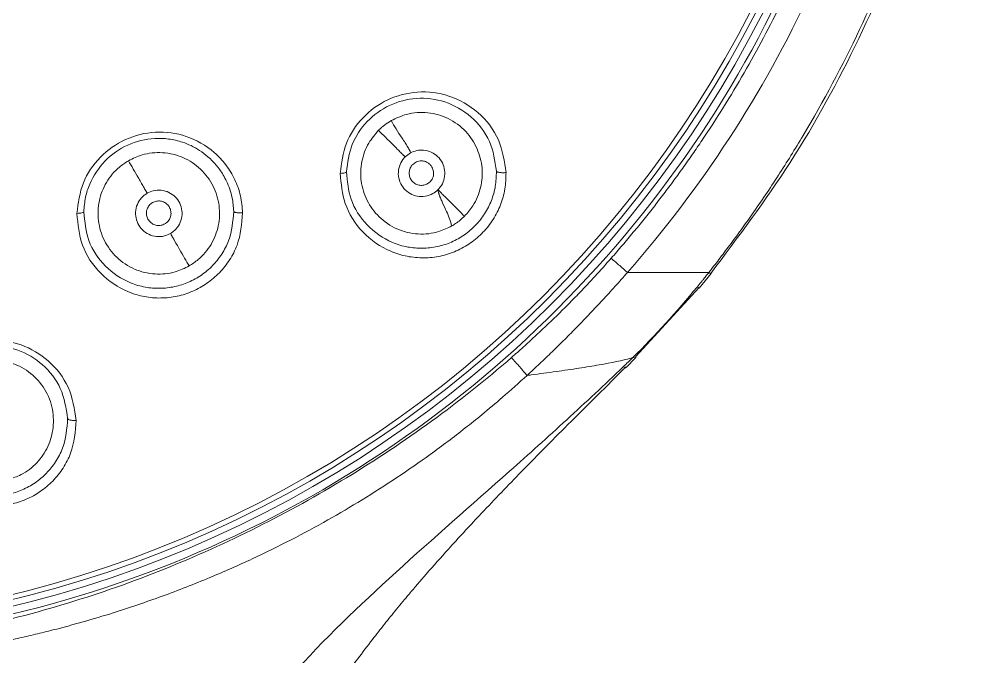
# Model space of a CAD drawing. Extents: x 11377 to 14537, y 53 to 2368.
# Drawn here: x 12583.57 to 12620.87, y 931.75 to 956.4 of the extents above; entities that cross this region are included whole.
import ezdxf

# ---------------------------------------------------------------- set-up
doc = ezdxf.new("R2010")
doc.units = 0
doc.header["$LTSCALE"] = 10
doc.header["$MEASUREMENT"] = 0
doc.layers.get('0').update_dxf_attribs({"linetype": 'CONTINUOUS'})

# ---------------------------------------------------------------- blocks, each defined once
blk = doc.blocks.new('TYJKT')
at = {"color": 7, "linetype": 'Continuous', "lineweight": 15}
for p, q in [((5057.952, 1166.627), (5058.156, 1166.78)), ((5069.329, 1161.552), (5069.787, 1162.114)), ((5066.863, 1158.89), (5069.323, 1161.58)), ((5066.496, 1158.488), (5066.869, 1158.86))]:
    blk.add_line(p, q, dxfattribs=at)
at = {"color": 8, "linetype": 'Continuous', "lineweight": 15}
blk.add_line((5069.33, 1161.557), (5069.248, 1161.594), dxfattribs=at)
at = {"color": 8, "linetype": 'Continuous', "lineweight": 15, "flags": 128}
for points in [[(5066.869, 1158.86), (5066.832, 1158.851), (5066.766, 1158.871)], [(5066.498, 1158.491), (5066.497, 1158.49), (5066.458, 1158.484), (5066.391, 1158.509)]]:
    blk.add_lwpolyline(points, dxfattribs=at)
at = {"color": 7, "linetype": 'Continuous', "lineweight": 15, "flags": 128}
blk.add_lwpolyline([(5066.878, 1158.906), (5066.879, 1158.901), (5066.87, 1158.861), (5066.869, 1158.86)], dxfattribs=at)
at = {"color": 7, "linetype": 'Continuous', "lineweight": 15}
for radius in [44.127, 43.878, 43.682]:
    blk.add_circle((5032.423, 1192.156), radius, dxfattribs=at)
for points, knots in [([(5066.552, 1162.157), (5069.416, 1165.416), (5071.811, 1169.088), (5075.465, 1176.96), (5076.724, 1181.159), (5078.005, 1189.742), (5078.026, 1194.126), (5076.829, 1202.721), (5075.611, 1206.933), (5072.034, 1214.84), (5069.675, 1218.535), (5064.01, 1225.109), (5060.703, 1227.987), (5053.41, 1232.692), (5049.425, 1234.518), (5041.1, 1236.97), (5036.762, 1237.596), (5028.083, 1237.596), (5023.744, 1236.97), (5015.419, 1234.518), (5011.434, 1232.691), (5004.142, 1227.986), (5000.835, 1225.108), (4995.169, 1218.534), (4992.811, 1214.839), (4989.234, 1206.932), (4988.015, 1202.721), (4986.819, 1194.125), (4986.84, 1189.742), (4988.121, 1181.158), (4989.38, 1176.959), (4993.034, 1169.087), (4995.429, 1165.415), (4998.294, 1162.156)], [0, 0, 0, 0, 0.0625, 0.0625, 0.125, 0.125, 0.1875, 0.1875, 0.25, 0.25, 0.3125, 0.3125, 0.375, 0.375, 0.4375, 0.4375, 0.5, 0.5, 0.5625, 0.5625, 0.625, 0.625, 0.6875, 0.6875, 0.75, 0.75, 0.8125, 0.8125, 0.875, 0.875, 0.9375, 0.9375, 1, 1, 1, 1]), ([(5065.923, 1162.708), (5066.068, 1162.874), (5066.357, 1163.205), (5066.78, 1163.711), (5067.197, 1164.221), (5067.606, 1164.738), (5068.007, 1165.26), (5068.4, 1165.789), (5068.786, 1166.323), (5069.163, 1166.863), (5069.989, 1168.082), (5071.192, 1170.029), (5072.652, 1172.808), (5073.928, 1175.718), (5075.012, 1178.773), (5075.879, 1181.926), (5076.734, 1186.27), (5077.193, 1191.836), (5076.738, 1198.529), (5075.298, 1205.031), (5072.958, 1211.136), (5069.854, 1216.68), (5066.144, 1221.556), (5061.894, 1225.813), (5057.07, 1229.501), (5051.605, 1232.594), (5045.564, 1234.949), (5039.104, 1236.425), (5032.423, 1236.928), (5025.741, 1236.425), (5019.281, 1234.949), (5013.24, 1232.594), (5007.775, 1229.501), (5002.952, 1225.813), (4998.701, 1221.556), (4994.991, 1216.68), (4991.887, 1211.136), (4989.547, 1205.031), (4988.107, 1198.529), (4987.652, 1191.836), (4988.111, 1186.27), (4988.966, 1181.926), (4989.833, 1178.773), (4990.917, 1175.718), (4992.192, 1172.808), (4993.652, 1170.029), (4994.948, 1167.933), (4995.98, 1166.429), (4996.677, 1165.469), (4997.399, 1164.528), (4998.145, 1163.606), (4998.663, 1163.007), (4998.922, 1162.708)], [0, 0, 0, 0, 0.003229, 0.006456, 0.009681, 0.012905, 0.016128, 0.019352, 0.022577, 0.025803, 0.029032, 0.044201, 0.059373, 0.07509, 0.090809, 0.106933, 0.12306, 0.155772, 0.188607, 0.221197, 0.253189, 0.284268, 0.314175, 0.342874, 0.372343, 0.403057, 0.434778, 0.467206, 0.5, 0.532794, 0.565223, 0.596943, 0.627658, 0.657126, 0.685825, 0.715732, 0.746811, 0.778804, 0.811393, 0.844229, 0.876941, 0.893065, 0.909192, 0.924908, 0.940628, 0.955797, 0.970969, 0.976778, 0.982582, 0.988384, 0.994188, 1, 1, 1, 1]), ([(5032.423, 1236.583), (5044.205, 1236.583), (5055.506, 1231.903), (5072.169, 1215.24), (5076.85, 1203.939), (5076.85, 1180.374), (5072.169, 1169.073), (5055.506, 1152.41), (5044.205, 1147.729), (5032.423, 1147.729)], [0, 0, 0, 0, 0.25, 0.25, 0.5, 0.5, 0.75, 0.75, 1, 1, 1, 1]), ([(5080.245, 1192.205), (5080.242, 1191.963), (5080.237, 1191.479), (5080.215, 1190.753), (5080.183, 1190.028), (5080.14, 1189.303), (5080.087, 1188.579), (5080.023, 1187.856), (5079.949, 1187.134), (5079.864, 1186.413), (5079.768, 1185.693), (5079.662, 1184.975), (5079.545, 1184.258), (5079.417, 1183.544), (5079.279, 1182.831), (5079.131, 1182.12), (5078.972, 1181.412), (5078.802, 1180.706), (5078.622, 1180.003), (5078.432, 1179.302), (5078.231, 1178.605), (5078.02, 1177.91), (5077.798, 1177.219), (5077.566, 1176.531), (5076.888, 1174.613), (5075.6, 1171.523), (5073.854, 1168.25), (5072.399, 1165.908), (5071.585, 1164.7), (5070.947, 1163.804), (5070.518, 1163.221), (5070.102, 1162.671), (5069.831, 1162.324), (5069.699, 1162.156)], [0, 0, 0, 0, 0.022394, 0.044785, 0.067173, 0.08956, 0.111946, 0.13433, 0.156714, 0.179097, 0.201479, 0.223861, 0.246243, 0.268625, 0.291006, 0.313388, 0.335769, 0.35815, 0.380532, 0.402913, 0.425294, 0.447675, 0.470056, 0.492437, 0.514817, 0.658169, 0.801525, 0.857394, 0.913258, 0.936232, 0.959205, 0.98023, 1, 1, 1, 1]), ([(5069.776, 1162.119), (5070.832, 1163.527), (5072.984, 1166.396), (5075.585, 1171.16), (5077.703, 1176.223), (5079.213, 1181.498), (5080.158, 1186.844), (5080.275, 1190.429), (5080.332, 1192.189)], [0, 0, 0, 0, 0.16258, 0.331275, 0.500013, 0.668744, 0.837423, 1, 1, 1, 1]), ([(5061.855, 1166.02), (5061.79, 1166.454), (5061.658, 1167.337), (5060.828, 1168.399), (5059.702, 1169.05), (5058.447, 1169.21), (5057.255, 1168.904), (5056.274, 1168.192), (5055.59, 1167.17), (5055.491, 1166.385), (5055.441, 1165.989)], [0, 0, 0, 0, 0.132721, 0.269692, 0.402986, 0.527775, 0.646936, 0.763776, 0.880752, 1, 1, 1, 1]), ([(5061.855, 1166.02), (5061.79, 1166.454), (5061.658, 1167.337), (5060.828, 1168.399), (5059.702, 1169.05), (5058.447, 1169.21), (5057.255, 1168.904), (5056.274, 1168.192), (5055.59, 1167.17), (5055.491, 1166.385), (5055.441, 1165.989)], [0, 0, 0, 0, 0.132721, 0.269692, 0.402986, 0.527775, 0.646936, 0.763776, 0.880752, 1, 1, 1, 1]), ([(5055.686, 1166.046), (5055.731, 1166.405), (5055.82, 1167.114), (5056.441, 1168.039), (5057.328, 1168.682), (5058.405, 1168.958), (5059.538, 1168.813), (5060.554, 1168.226), (5061.306, 1167.268), (5061.425, 1166.468), (5061.484, 1166.074)], [0, 0, 0, 0, 0.119403, 0.235731, 0.351896, 0.47062, 0.595424, 0.729138, 0.866629, 1, 1, 1, 1]), ([(5055.686, 1166.046), (5055.731, 1166.405), (5055.82, 1167.114), (5056.441, 1168.039), (5057.328, 1168.682), (5058.405, 1168.958), (5059.538, 1168.813), (5060.554, 1168.226), (5061.306, 1167.268), (5061.425, 1166.468), (5061.484, 1166.074)], [0, 0, 0, 0, 0.119403, 0.235731, 0.351896, 0.47062, 0.595424, 0.729138, 0.866629, 1, 1, 1, 1]), ([(5060.247, 1164.332), (5060.363, 1164.463), (5060.647, 1164.788), (5060.908, 1165.438), (5060.969, 1166.209), (5060.765, 1166.968), (5060.321, 1167.65), (5059.651, 1168.147), (5058.843, 1168.374), (5058.059, 1168.336), (5057.607, 1168.122), (5057.41, 1168.029)], [0, 0, 0, 0, 0.07572, 0.186725, 0.29853, 0.41298, 0.533929, 0.662065, 0.783388, 0.905537, 1, 1, 1, 1]), ([(5057.41, 1168.029), (5057.324, 1167.975), (5057.15, 1167.867), (5057, 1167.726), (5056.924, 1167.655)], [0, 0, 0, 0, 0.495309, 1, 1, 1, 1]), ([(5058.156, 1166.78), (5058.155, 1166.791), (5058.153, 1166.806), (5058.141, 1166.841), (5058.13, 1166.868), (5058.115, 1166.899), (5058.092, 1166.945), (5058.036, 1167.042), (5057.944, 1167.188), (5057.695, 1167.559), (5057.538, 1167.818), (5057.41, 1168.029)], [0, 0, 0, 0, 0.048387, 0.068382, 0.086806, 0.104732, 0.123144, 0.164067, 0.269906, 0.406208, 1, 1, 1, 1]), ([(5051.667, 1164.463), (5051.648, 1164.684), (5051.61, 1165.127), (5051.38, 1165.755), (5051.038, 1166.328), (5050.449, 1166.956), (5049.529, 1167.487), (5048.297, 1167.657), (5047.104, 1167.368), (5046.11, 1166.664), (5045.41, 1165.64), (5045.306, 1164.846), (5045.254, 1164.444)], [0, 0, 0, 0, 0.067884, 0.136247, 0.204482, 0.272642, 0.400201, 0.52143, 0.640108, 0.758423, 0.877956, 1, 1, 1, 1]), ([(5051.667, 1164.463), (5051.648, 1164.684), (5051.61, 1165.127), (5051.38, 1165.755), (5051.038, 1166.328), (5050.449, 1166.956), (5049.529, 1167.487), (5048.297, 1167.657), (5047.104, 1167.368), (5046.11, 1166.664), (5045.41, 1165.64), (5045.306, 1164.846), (5045.254, 1164.444)], [0, 0, 0, 0, 0.067884, 0.136247, 0.204482, 0.272642, 0.400201, 0.52143, 0.640108, 0.758423, 0.877956, 1, 1, 1, 1]), ([(5045.523, 1164.504), (5045.538, 1164.693), (5045.566, 1165.056), (5045.792, 1165.748), (5046.292, 1166.511), (5047.196, 1167.146), (5048.088, 1167.363), (5048.812, 1167.334), (5049.283, 1167.226), (5049.681, 1167.065), (5050.012, 1166.88), (5050.291, 1166.669), (5050.549, 1166.425), (5050.807, 1166.117), (5051.08, 1165.653), (5051.275, 1165.1), (5051.307, 1164.698), (5051.321, 1164.521)], [0, 0, 0, 0, 0.06374, 0.122775, 0.24171, 0.358558, 0.477188, 0.53619, 0.598516, 0.637928, 0.680633, 0.726641, 0.756364, 0.801891, 0.863196, 0.939941, 1, 1, 1, 1]), ([(5045.523, 1164.504), (5045.538, 1164.693), (5045.566, 1165.056), (5045.792, 1165.748), (5046.292, 1166.511), (5047.196, 1167.146), (5048.088, 1167.363), (5048.812, 1167.334), (5049.283, 1167.226), (5049.681, 1167.065), (5050.012, 1166.88), (5050.291, 1166.669), (5050.549, 1166.425), (5050.807, 1166.117), (5051.08, 1165.653), (5051.275, 1165.1), (5051.307, 1164.698), (5051.321, 1164.521)], [0, 0, 0, 0, 0.06374, 0.122775, 0.24171, 0.358558, 0.477188, 0.53619, 0.598516, 0.637928, 0.680633, 0.726641, 0.756364, 0.801891, 0.863196, 0.939941, 1, 1, 1, 1]), ([(5056.924, 1167.655), (5056.789, 1167.497), (5056.485, 1167.143), (5056.241, 1166.45), (5056.211, 1165.671), (5056.444, 1164.918), (5056.928, 1164.27), (5057.614, 1163.797), (5058.435, 1163.601), (5059.186, 1163.678), (5059.597, 1163.878), (5059.76, 1163.958)], [0, 0, 0, 0, 0.089622, 0.201189, 0.313339, 0.430856, 0.548557, 0.675018, 0.801587, 0.920899, 1, 1, 1, 1]), ([(5057.952, 1166.627), (5057.946, 1166.633), (5057.937, 1166.641), (5057.913, 1166.666), (5057.893, 1166.686), (5057.87, 1166.709), (5057.834, 1166.745), (5057.755, 1166.824), (5057.633, 1166.946), (5057.314, 1167.265), (5057.098, 1167.48), (5056.924, 1167.655)], [0, 0, 0, 0, 0.047117, 0.06658, 0.084588, 0.102241, 0.120527, 0.161557, 0.268342, 0.405794, 1, 1, 1, 1]), ([(5049.598, 1162.408), (5049.716, 1162.486), (5050.052, 1162.706), (5050.48, 1163.228), (5050.767, 1163.959), (5050.796, 1164.751), (5050.562, 1165.522), (5050.073, 1166.183), (5049.381, 1166.643), (5048.581, 1166.832), (5047.835, 1166.762), (5047.421, 1166.562), (5047.248, 1166.479)], [0, 0, 0, 0, 0.0565987, 0.1606662, 0.2655161, 0.3708927, 0.4806595, 0.5935829, 0.7057899, 0.8164413, 0.9231391, 1, 1, 1, 1]), ([(5059.223, 1165.356), (5059.158, 1165.302), (5059.014, 1165.181), (5058.732, 1165.087), (5058.422, 1165.09), (5058.132, 1165.197), (5057.894, 1165.39), (5057.737, 1165.655), (5057.67, 1165.956), (5057.713, 1166.26), (5057.824, 1166.486), (5057.921, 1166.593), (5057.952, 1166.627)], [0, 0, 0, 0, 0.089301, 0.199356, 0.309162, 0.413591, 0.523904, 0.629136, 0.737545, 0.845901, 0.951431, 1, 1, 1, 1]), ([(5058.156, 1166.78), (5058.237, 1166.816), (5058.4, 1166.887), (5058.684, 1166.901), (5058.969, 1166.825), (5059.224, 1166.651), (5059.406, 1166.405), (5059.496, 1166.109), (5059.483, 1165.803), (5059.382, 1165.541), (5059.27, 1165.411), (5059.223, 1165.356)], [0, 0, 0, 0, 0.103503, 0.206924, 0.326988, 0.442836, 0.563205, 0.678977, 0.799274, 0.915263, 1, 1, 1, 1]), ([(5047.248, 1166.479), (5047.128, 1166.4), (5046.792, 1166.181), (5046.365, 1165.66), (5046.079, 1164.932), (5046.048, 1164.142), (5046.279, 1163.371), (5046.767, 1162.71), (5047.458, 1162.246), (5048.259, 1162.057), (5049.006, 1162.125), (5049.421, 1162.324), (5049.598, 1162.408)], [0, 0, 0, 0, 0.057384, 0.160613, 0.26448, 0.370476, 0.479801, 0.591999, 0.705484, 0.81602, 0.921948, 1, 1, 1, 1]), ([(5047.973, 1165.221), (5047.969, 1165.229), (5047.962, 1165.24), (5047.945, 1165.271), (5047.93, 1165.297), (5047.913, 1165.326), (5047.888, 1165.37), (5047.831, 1165.468), (5047.745, 1165.617), (5047.52, 1166.007), (5047.37, 1166.267), (5047.248, 1166.479)], [0, 0, 0, 0, 0.047036, 0.066393, 0.084263, 0.101763, 0.1199, 0.160681, 0.267247, 0.404761, 1, 1, 1, 1]), ([(5058.915, 1165.664), (5058.874, 1165.63), (5058.792, 1165.562), (5058.635, 1165.52), (5058.475, 1165.528), (5058.325, 1165.59), (5058.204, 1165.698), (5058.126, 1165.841), (5058.099, 1166.001), (5058.127, 1166.16), (5058.187, 1166.27), (5058.235, 1166.321), (5058.246, 1166.333)], [0, 0, 0, 0, 0.106777, 0.213569, 0.320606, 0.428038, 0.535836, 0.643814, 0.751707, 0.859285, 0.966461, 1, 1, 1, 1]), ([(5058.915, 1165.664), (5058.952, 1165.709), (5059.028, 1165.803), (5059.063, 1165.979), (5059.041, 1166.127), (5058.989, 1166.242), (5058.921, 1166.332), (5058.833, 1166.402), (5058.72, 1166.455), (5058.602, 1166.476), (5058.487, 1166.464), (5058.366, 1166.429), (5058.294, 1166.371), (5058.246, 1166.333)], [0, 0, 0, 0, 0.1178796, 0.242026, 0.3495164, 0.4179601, 0.4962008, 0.5751494, 0.6437867, 0.7492463, 0.813921, 0.8773853, 1, 1, 1, 1]), ([(5055.441, 1165.989), (5055.475, 1165.991), (5055.545, 1165.994), (5055.625, 1166.008), (5055.677, 1166.026), (5055.683, 1166.04), (5055.686, 1166.046)], [0, 0, 0, 0, 0.256873, 0.519533, 0.771533, 1, 1, 1, 1]), ([(5055.441, 1165.989), (5055.475, 1165.991), (5055.545, 1165.994), (5055.625, 1166.008), (5055.677, 1166.026), (5055.683, 1166.04), (5055.686, 1166.046)], [0, 0, 0, 0, 0.256873, 0.519533, 0.771533, 1, 1, 1, 1]), ([(5055.441, 1165.989), (5055.477, 1165.593), (5055.554, 1164.756), (5056.263, 1163.659), (5057.175, 1163.021), (5058.022, 1162.761), (5058.675, 1162.702), (5059.322, 1162.771), (5059.934, 1162.97), (5060.494, 1163.28), (5060.978, 1163.696), (5061.373, 1164.197), (5061.658, 1164.768), (5061.837, 1165.385), (5061.849, 1165.808), (5061.855, 1166.02)], [0, 0, 0, 0, 0.116345, 0.2457, 0.37822, 0.443453, 0.508065, 0.570813, 0.632919, 0.693753, 0.754333, 0.815071, 0.876019, 0.937789, 1, 1, 1, 1]), ([(5055.441, 1165.989), (5055.477, 1165.593), (5055.554, 1164.756), (5056.263, 1163.659), (5057.175, 1163.021), (5058.022, 1162.761), (5058.675, 1162.702), (5059.322, 1162.771), (5059.934, 1162.97), (5060.494, 1163.28), (5060.978, 1163.696), (5061.373, 1164.197), (5061.658, 1164.768), (5061.837, 1165.385), (5061.849, 1165.808), (5061.855, 1166.02)], [0, 0, 0, 0, 0.116345, 0.2457, 0.37822, 0.443453, 0.508065, 0.570813, 0.632919, 0.693753, 0.754333, 0.815071, 0.876019, 0.937789, 1, 1, 1, 1]), ([(5061.484, 1166.074), (5061.478, 1165.877), (5061.467, 1165.494), (5061.304, 1164.934), (5061.046, 1164.423), (5060.69, 1163.971), (5060.254, 1163.598), (5059.752, 1163.318), (5059.198, 1163.139), (5058.624, 1163.074), (5058.03, 1163.126), (5057.263, 1163.356), (5056.431, 1163.938), (5055.789, 1164.928), (5055.719, 1165.687), (5055.686, 1166.046)], [0, 0, 0, 0, 0.063879, 0.124123, 0.185221, 0.245127, 0.304992, 0.365856, 0.426384, 0.490335, 0.551619, 0.620297, 0.753341, 0.883286, 1, 1, 1, 1]), ([(5061.484, 1166.074), (5061.478, 1165.877), (5061.467, 1165.494), (5061.304, 1164.934), (5061.046, 1164.423), (5060.69, 1163.971), (5060.254, 1163.598), (5059.752, 1163.318), (5059.198, 1163.139), (5058.624, 1163.074), (5058.03, 1163.126), (5057.263, 1163.356), (5056.431, 1163.938), (5055.789, 1164.928), (5055.719, 1165.687), (5055.686, 1166.046)], [0, 0, 0, 0, 0.063879, 0.124123, 0.185221, 0.245127, 0.304992, 0.365856, 0.426384, 0.490335, 0.551619, 0.620297, 0.753341, 0.883286, 1, 1, 1, 1]), ([(5061.484, 1166.074), (5061.486, 1166.07), (5061.488, 1166.06), (5061.51, 1166.047), (5061.547, 1166.035), (5061.598, 1166.025), (5061.659, 1166.018), (5061.726, 1166.015), (5061.792, 1166.016), (5061.834, 1166.019), (5061.855, 1166.02)], [0, 0, 0, 0, 0.113817, 0.236703, 0.36648, 0.499999, 0.633517, 0.763293, 0.886182, 1, 1, 1, 1]), ([(5061.484, 1166.074), (5061.486, 1166.07), (5061.488, 1166.06), (5061.51, 1166.047), (5061.547, 1166.035), (5061.598, 1166.025), (5061.659, 1166.018), (5061.726, 1166.015), (5061.792, 1166.016), (5061.834, 1166.019), (5061.855, 1166.02)], [0, 0, 0, 0, 0.113817, 0.236703, 0.36648, 0.499999, 0.633517, 0.763293, 0.886182, 1, 1, 1, 1]), ([(5048.873, 1163.664), (5048.796, 1163.628), (5048.625, 1163.548), (5048.327, 1163.531), (5048.029, 1163.615), (5047.777, 1163.794), (5047.597, 1164.042), (5047.514, 1164.339), (5047.528, 1164.647), (5047.649, 1164.93), (5047.814, 1165.119), (5047.935, 1165.197), (5047.973, 1165.221)], [0, 0, 0, 0, 0.090004, 0.199965, 0.30969, 0.414229, 0.524445, 0.629651, 0.738194, 0.846295, 0.95203, 1, 1, 1, 1]), ([(5047.973, 1165.221), (5048.05, 1165.257), (5048.221, 1165.337), (5048.519, 1165.354), (5048.817, 1165.27), (5049.069, 1165.091), (5049.249, 1164.843), (5049.332, 1164.546), (5049.318, 1164.238), (5049.197, 1163.955), (5049.032, 1163.766), (5048.911, 1163.688), (5048.873, 1163.664)], [0, 0, 0, 0, 0.08995, 0.19991, 0.309639, 0.414189, 0.524378, 0.629607, 0.738143, 0.846218, 0.951979, 1, 1, 1, 1]), ([(5059.223, 1165.356), (5059.224, 1165.343), (5059.227, 1165.319), (5059.235, 1165.276), (5059.245, 1165.24), (5059.253, 1165.213), (5059.262, 1165.185), (5059.268, 1165.167), (5059.272, 1165.158)], [0, 0, 0, 0, 0.341623, 0.602036, 0.710046, 0.808852, 0.903728, 1, 1, 1, 1]), ([(5060.247, 1164.332), (5060.088, 1164.491), (5059.867, 1164.712), (5059.567, 1165.012), (5059.39, 1165.189), (5059.345, 1165.234), (5059.315, 1165.264), (5059.287, 1165.292), (5059.25, 1165.329), (5059.234, 1165.345), (5059.223, 1165.356)], [0, 0, 0, 0, 0.621909, 0.864466, 0.898802, 0.912619, 0.925527, 0.939232, 0.955441, 1, 1, 1, 1]), ([(5059.76, 1163.958), (5059.702, 1164.138), (5059.615, 1164.405), (5059.44, 1164.76), (5059.347, 1164.968), (5059.305, 1165.069), (5059.285, 1165.121), (5059.276, 1165.146), (5059.272, 1165.158)], [0, 0, 0, 0, 0.564432, 0.83715, 0.934961, 0.971264, 0.986432, 1, 1, 1, 1]), ([(5048.658, 1164.036), (5048.609, 1164.014), (5048.512, 1163.97), (5048.348, 1163.969), (5048.194, 1164.02), (5048.065, 1164.119), (5047.976, 1164.255), (5047.937, 1164.413), (5047.953, 1164.576), (5048.022, 1164.723), (5048.11, 1164.813), (5048.213, 1164.88), (5048.33, 1164.924), (5048.492, 1164.926), (5048.646, 1164.875), (5048.775, 1164.776), (5048.864, 1164.64), (5048.903, 1164.482), (5048.887, 1164.32), (5048.818, 1164.172), (5048.731, 1164.082), (5048.672, 1164.045), (5048.658, 1164.036)], [0, 0, 0, 0, 0.053526, 0.107055, 0.160651, 0.214353, 0.268154, 0.322004, 0.375831, 0.429573, 0.483206, 0.5, 0.553527, 0.607057, 0.660652, 0.714354, 0.768154, 0.822004, 0.875832, 0.929575, 0.983208, 1, 1, 1, 1]), ([(5045.254, 1164.444), (5045.29, 1164.445), (5045.364, 1164.447), (5045.453, 1164.461), (5045.512, 1164.481), (5045.52, 1164.497), (5045.523, 1164.504)], [0, 0, 0, 0, 0.250737, 0.512675, 0.767616, 1, 1, 1, 1]), ([(5045.254, 1164.444), (5045.29, 1164.445), (5045.364, 1164.447), (5045.453, 1164.461), (5045.512, 1164.481), (5045.52, 1164.497), (5045.523, 1164.504)], [0, 0, 0, 0, 0.250737, 0.512675, 0.767616, 1, 1, 1, 1]), ([(5045.254, 1164.444), (5045.294, 1164.025), (5045.375, 1163.167), (5046.114, 1162.067), (5047.029, 1161.45), (5047.86, 1161.203), (5048.501, 1161.149), (5049.136, 1161.219), (5049.742, 1161.414), (5050.298, 1161.721), (5050.784, 1162.135), (5051.179, 1162.635), (5051.577, 1163.399), (5051.631, 1164.036), (5051.667, 1164.463)], [0, 0, 0, 0, 0.123907, 0.253487, 0.381855, 0.444825, 0.507333, 0.568693, 0.629729, 0.690533, 0.751361, 0.813011, 0.874976, 1, 1, 1, 1]), ([(5045.254, 1164.444), (5045.294, 1164.025), (5045.375, 1163.167), (5046.114, 1162.067), (5047.029, 1161.45), (5047.86, 1161.203), (5048.501, 1161.149), (5049.136, 1161.219), (5049.742, 1161.414), (5050.298, 1161.721), (5050.784, 1162.135), (5051.179, 1162.635), (5051.577, 1163.399), (5051.631, 1164.036), (5051.667, 1164.463)], [0, 0, 0, 0, 0.123907, 0.253487, 0.381855, 0.444825, 0.507333, 0.568693, 0.629729, 0.690533, 0.751361, 0.813011, 0.874976, 1, 1, 1, 1]), ([(5051.321, 1164.521), (5051.289, 1164.134), (5051.24, 1163.554), (5050.876, 1162.864), (5050.519, 1162.412), (5050.082, 1162.042), (5049.582, 1161.765), (5049.035, 1161.59), (5048.466, 1161.525), (5047.886, 1161.574), (5047.133, 1161.793), (5046.302, 1162.354), (5045.633, 1163.346), (5045.559, 1164.124), (5045.523, 1164.504)], [0, 0, 0, 0, 0.12546, 0.188333, 0.248656, 0.309372, 0.369721, 0.429843, 0.491619, 0.552188, 0.616905, 0.745463, 0.875412, 1, 1, 1, 1]), ([(5051.321, 1164.521), (5051.289, 1164.134), (5051.24, 1163.554), (5050.876, 1162.864), (5050.519, 1162.412), (5050.082, 1162.042), (5049.582, 1161.765), (5049.035, 1161.59), (5048.466, 1161.525), (5047.886, 1161.574), (5047.133, 1161.793), (5046.302, 1162.354), (5045.633, 1163.346), (5045.559, 1164.124), (5045.523, 1164.504)], [0, 0, 0, 0, 0.12546, 0.188333, 0.248656, 0.309372, 0.369721, 0.429843, 0.491619, 0.552188, 0.616905, 0.745463, 0.875412, 1, 1, 1, 1]), ([(5051.321, 1164.521), (5051.323, 1164.517), (5051.325, 1164.507), (5051.345, 1164.494), (5051.379, 1164.482), (5051.425, 1164.472), (5051.482, 1164.464), (5051.544, 1164.461), (5051.607, 1164.46), (5051.648, 1164.462), (5051.667, 1164.463)], [0, 0, 0, 0, 0.114826, 0.237949, 0.367297, 0.499996, 0.632697, 0.762048, 0.885171, 1, 1, 1, 1]), ([(5051.321, 1164.521), (5051.323, 1164.517), (5051.325, 1164.507), (5051.345, 1164.494), (5051.379, 1164.482), (5051.425, 1164.472), (5051.482, 1164.464), (5051.544, 1164.461), (5051.607, 1164.46), (5051.648, 1164.462), (5051.667, 1164.463)], [0, 0, 0, 0, 0.114826, 0.237949, 0.367297, 0.499996, 0.632697, 0.762048, 0.885171, 1, 1, 1, 1]), ([(5059.76, 1163.958), (5059.807, 1163.987), (5059.917, 1164.054), (5060.083, 1164.177), (5060.192, 1164.28), (5060.247, 1164.332)], [0, 0, 0, 0, 0.266825, 0.63156, 1, 1, 1, 1]), ([(5049.598, 1162.408), (5049.483, 1162.606), (5049.324, 1162.882), (5049.109, 1163.255), (5048.986, 1163.468), (5048.955, 1163.522), (5048.934, 1163.557), (5048.915, 1163.59), (5048.89, 1163.633), (5048.88, 1163.651), (5048.873, 1163.664)], [0, 0, 0, 0, 0.62117, 0.863737, 0.89826, 0.912208, 0.925258, 0.939086, 0.955383, 1, 1, 1, 1]), ([(5062.067, 1158.868), (5062.218, 1159.001), (5062.521, 1159.266), (5062.967, 1159.674), (5063.408, 1160.087), (5063.843, 1160.507), (5064.271, 1160.934), (5064.694, 1161.367), (5065.11, 1161.808), (5065.521, 1162.254), (5065.789, 1162.557), (5065.923, 1162.708)], [0, 0, 0, 0, 0.110965, 0.221909, 0.332858, 0.443834, 0.554864, 0.665971, 0.777179, 0.888514, 1, 1, 1, 1]), ([(5066.552, 1162.157), (5066.46, 1162.237), (5066.358, 1162.327), (5066.144, 1162.515), (5066.032, 1162.613), (5065.923, 1162.708)], [0, 0, 0, 0, 0.5, 0.5, 1, 1, 1, 1]), ([(5062.67, 1158.175), (5062.832, 1158.326), (5063.159, 1158.629), (5063.645, 1159.094), (5064.131, 1159.572), (5064.617, 1160.063), (5065.103, 1160.566), (5065.588, 1161.083), (5066.073, 1161.614), (5066.391, 1161.975), (5066.552, 1162.157)], [0, 0, 0, 0, 0.119343, 0.240294, 0.362854, 0.487027, 0.612821, 0.740245, 0.869304, 1, 1, 1, 1]), ([(5069.699, 1162.156), (5069.674, 1162.156), (5069.624, 1162.156), (5069.537, 1162.156), (5069.44, 1162.157), (5069.332, 1162.157), (5069.214, 1162.157), (5069.085, 1162.157), (5068.947, 1162.156), (5068.798, 1162.156), (5068.64, 1162.156), (5068.472, 1162.156), (5068.295, 1162.156), (5068.108, 1162.156), (5067.912, 1162.156), (5067.707, 1162.156), (5067.493, 1162.156), (5067.27, 1162.156), (5067.039, 1162.156), (5066.8, 1162.156), (5066.635, 1162.157), (5066.552, 1162.157)], [0, 0, 0, 0, 0.048178, 0.096994, 0.146429, 0.196462, 0.247068, 0.298219, 0.349885, 0.402036, 0.45464, 0.507665, 0.561083, 0.614863, 0.668982, 0.723417, 0.778151, 0.833176, 0.888487, 0.944089, 1, 1, 1, 1]), ([(5069.699, 1162.156), (5069.662, 1162.109), (5069.588, 1162.016), (5069.493, 1161.895), (5069.379, 1161.754), (5069.303, 1161.661), (5069.248, 1161.594)], [0, 0, 0, 0, 0.248224, 0.496315, 0.641351, 1, 1, 1, 1]), ([(5045.228, 1156.435), (5045.16, 1156.875), (5045.026, 1157.739), (5044.217, 1158.777), (5043.142, 1159.42), (5041.926, 1159.613), (5040.732, 1159.351), (5039.722, 1158.67), (5038.989, 1157.648), (5038.874, 1156.838), (5038.815, 1156.421)], [0, 0, 0, 0, 0.137286, 0.2695479, 0.3935076, 0.512852, 0.6307305, 0.748992, 0.870839, 1, 1, 1, 1]), ([(5045.228, 1156.435), (5045.16, 1156.875), (5045.026, 1157.739), (5044.217, 1158.777), (5043.142, 1159.42), (5041.926, 1159.613), (5040.732, 1159.351), (5039.722, 1158.67), (5038.989, 1157.648), (5038.874, 1156.838), (5038.815, 1156.421)], [0, 0, 0, 0, 0.137286, 0.2695479, 0.3935076, 0.512852, 0.6307305, 0.748992, 0.870839, 1, 1, 1, 1]), ([(5039.1, 1156.498), (5039.153, 1156.876), (5039.257, 1157.608), (5039.922, 1158.534), (5040.836, 1159.148), (5041.916, 1159.383), (5043.012, 1159.209), (5043.983, 1158.628), (5044.715, 1157.692), (5044.836, 1156.91), (5044.897, 1156.511)], [0, 0, 0, 0, 0.129889, 0.251497, 0.370196, 0.486331, 0.605188, 0.729074, 0.861647, 1, 1, 1, 1]), ([(5039.1, 1156.498), (5039.153, 1156.876), (5039.257, 1157.608), (5039.922, 1158.534), (5040.836, 1159.148), (5041.916, 1159.383), (5043.012, 1159.209), (5043.983, 1158.628), (5044.715, 1157.692), (5044.836, 1156.91), (5044.897, 1156.511)], [0, 0, 0, 0, 0.129889, 0.251497, 0.370196, 0.486331, 0.605188, 0.729074, 0.861647, 1, 1, 1, 1]), ([(5062.067, 1158.868), (5060.08, 1157.138), (5057.939, 1155.588), (5053.437, 1152.852), (5051.075, 1151.665), (5046.185, 1149.702), (5043.654, 1148.929), (5038.492, 1147.836), (5035.859, 1147.517), (5033.218, 1147.43)], [0, 0, 0, 0, 0.25, 0.25, 0.5, 0.5, 0.75, 0.75, 1, 1, 1, 1]), ([(5042.607, 1154.147), (5042.773, 1154.204), (5043.182, 1154.343), (5043.733, 1154.775), (5044.171, 1155.412), (5044.374, 1156.171), (5044.33, 1156.984), (5043.998, 1157.75), (5043.413, 1158.35), (5042.714, 1158.71), (5042.216, 1158.75), (5041.999, 1158.767)], [0, 0, 0, 0, 0.07572, 0.186725, 0.29853, 0.41298, 0.533929, 0.662065, 0.783388, 0.905537, 1, 1, 1, 1]), ([(5062.067, 1158.868), (5062.172, 1158.747), (5062.281, 1158.622), (5062.487, 1158.385), (5062.585, 1158.272), (5062.67, 1158.175)], [0, 0, 0, 0, 0.5, 0.5, 1, 1, 1, 1]), ([(5066.766, 1158.871), (5066.738, 1158.862), (5066.4, 1158.76), (5065.734, 1158.626), (5064.688, 1158.456), (5063.805, 1158.326), (5063.11, 1158.233), (5062.722, 1158.182), (5062.67, 1158.175)], [0.1055739, 0.1055739, 0.1055739, 0.1055739, 0.1290425, 0.3790425, 0.5040425, 0.6290425, 0.7540425, 0.7734686, 0.7734686, 0.7734686, 0.7734686]), ([(5066.391, 1158.509), (5065.669, 1157.818), (5064.939, 1157.136), (5063.47, 1155.791), (5062.731, 1155.127), (5060.512, 1153.154), (5059.03, 1151.867), (5056.174, 1149.272), (5054.798, 1147.962), (5052.954, 1145.877), (5052.376, 1145.163), (5051.318, 1143.681), (5050.838, 1142.913), (5050.411, 1142.119)], [0, 0, 0, 0, 0.125, 0.125, 0.25, 0.25, 0.5, 0.5, 0.75, 0.75, 0.875, 0.875, 1, 1, 1, 1]), ([(5052.406, 1141.148), (5052.862, 1142.028), (5053.68, 1143.61), (5054.964, 1145.61), (5055.947, 1146.993), (5056.646, 1147.915), (5057.149, 1148.555), (5057.623, 1149.141), (5058.162, 1149.788), (5058.824, 1150.56), (5059.723, 1151.572), (5060.916, 1152.863), (5062.456, 1154.468), (5064.356, 1156.389), (5065.752, 1157.768), (5066.507, 1158.514)], [0, 0, 0, 0, 0.131694, 0.236778, 0.315839, 0.357865, 0.391614, 0.425481, 0.459495, 0.505215, 0.563203, 0.641338, 0.739931, 0.859318, 1, 1, 1, 1]), ([(5033.234, 1146.929), (5033.467, 1146.931), (5033.934, 1146.934), (5034.634, 1146.952), (5035.334, 1146.98), (5036.033, 1147.019), (5036.732, 1147.068), (5037.43, 1147.129), (5038.127, 1147.201), (5038.823, 1147.283), (5039.518, 1147.376), (5040.211, 1147.48), (5040.903, 1147.595), (5041.592, 1147.72), (5042.28, 1147.856), (5042.966, 1148.003), (5043.649, 1148.161), (5044.886, 1148.466), (5046.529, 1148.934), (5048.551, 1149.62), (5050.345, 1150.322), (5052.007, 1151.056), (5053.529, 1151.802), (5054.944, 1152.564), (5056.311, 1153.367), (5057.633, 1154.212), (5058.966, 1155.138), (5060.053, 1155.958), (5060.977, 1156.702), (5061.779, 1157.374), (5062.354, 1157.891), (5062.67, 1158.175)], [0, 0, 0, 0, 0.021716, 0.043436, 0.065161, 0.08689, 0.108621, 0.130353, 0.152087, 0.173823, 0.195562, 0.217302, 0.239045, 0.26079, 0.282537, 0.304286, 0.326036, 0.347787, 0.422884, 0.484908, 0.546394, 0.602128, 0.653935, 0.704129, 0.751624, 0.801368, 0.850068, 0.902673, 0.928023, 0.960467, 1, 1, 1, 1]), ([(5044.897, 1156.511), (5044.866, 1156.119), (5044.819, 1155.53), (5044.449, 1154.832), (5044.087, 1154.377), (5043.65, 1154.01), (5043.15, 1153.736), (5042.61, 1153.563), (5042.046, 1153.499), (5041.475, 1153.546), (5040.728, 1153.759), (5039.894, 1154.312), (5039.209, 1155.311), (5039.136, 1156.102), (5039.1, 1156.498)], [0, 0, 0, 0, 0.128431, 0.193241, 0.253499, 0.314453, 0.373589, 0.432706, 0.492117, 0.551448, 0.613229, 0.738951, 0.869608, 1, 1, 1, 1]), ([(5044.897, 1156.511), (5044.866, 1156.119), (5044.819, 1155.53), (5044.449, 1154.832), (5044.087, 1154.377), (5043.65, 1154.01), (5043.15, 1153.736), (5042.61, 1153.563), (5042.046, 1153.499), (5041.475, 1153.546), (5040.728, 1153.759), (5039.894, 1154.312), (5039.209, 1155.311), (5039.136, 1156.102), (5039.1, 1156.498)], [0, 0, 0, 0, 0.128431, 0.193241, 0.253499, 0.314453, 0.373589, 0.432706, 0.492117, 0.551448, 0.613229, 0.738951, 0.869608, 1, 1, 1, 1]), ([(5044.897, 1156.511), (5044.902, 1156.5), (5044.91, 1156.482), (5044.952, 1156.463), (5044.996, 1156.45), (5045.049, 1156.44), (5045.126, 1156.433), (5045.188, 1156.434), (5045.228, 1156.435)], [0, 0, 0, 0, 0.238124, 0.367501, 0.499998, 0.632495, 0.761873, 1, 1, 1, 1]), ([(5044.897, 1156.511), (5044.902, 1156.5), (5044.91, 1156.482), (5044.952, 1156.463), (5044.996, 1156.45), (5045.049, 1156.44), (5045.126, 1156.433), (5045.188, 1156.434), (5045.228, 1156.435)], [0, 0, 0, 0, 0.238124, 0.367501, 0.499998, 0.632495, 0.761873, 1, 1, 1, 1]), ([(5038.815, 1156.421), (5038.855, 1155.985), (5038.936, 1155.11), (5039.693, 1154.003), (5040.613, 1153.394), (5041.438, 1153.155), (5042.07, 1153.104), (5042.697, 1153.174), (5043.298, 1153.367), (5043.852, 1153.671), (5044.339, 1154.083), (5044.738, 1154.585), (5045.141, 1155.358), (5045.193, 1156.003), (5045.228, 1156.435)], [0, 0, 0, 0, 0.129414, 0.259722, 0.385479, 0.44652, 0.507088, 0.566766, 0.626342, 0.686511, 0.747027, 0.809405, 0.872331, 1, 1, 1, 1]), ([(5038.815, 1156.421), (5038.855, 1155.985), (5038.936, 1155.11), (5039.693, 1154.003), (5040.613, 1153.394), (5041.438, 1153.155), (5042.07, 1153.104), (5042.697, 1153.174), (5043.298, 1153.367), (5043.852, 1153.671), (5044.339, 1154.083), (5044.738, 1154.585), (5045.141, 1155.358), (5045.193, 1156.003), (5045.228, 1156.435)], [0, 0, 0, 0, 0.129414, 0.259722, 0.385479, 0.44652, 0.507088, 0.566766, 0.626342, 0.686511, 0.747027, 0.809405, 0.872331, 1, 1, 1, 1])]:
    blk.add_open_spline(points, degree=3, knots=knots, dxfattribs=at)
at = {"color": 8, "linetype": 'Continuous', "lineweight": 15}
blk.add_open_spline([(5069.78, 1162.116), (5069.781, 1162.114), (5069.806, 1162.085), (5069.75, 1162.122), (5069.699, 1162.156)], degree=3, knots=[0, 0, 0, 0, 0.067531, 1, 1, 1, 1], dxfattribs=at)
at = {"color": 7, "linetype": 'Continuous', "lineweight": 15}
for points in [[(5066.766, 1158.871), (5067.632, 1159.732), (5068.462, 1160.638), (5069.248, 1161.594)], [(5066.391, 1158.509), (5066.517, 1158.629), (5066.642, 1158.75), (5066.766, 1158.871)]]:
    blk.add_open_spline(points, degree=3, dxfattribs=at)

msp = doc.modelspace()

# ---------------------------------------------------------------- block references
msp.add_blockref('TYJKT', (7540.542, -215.548))

doc.saveas('drawing.dxf')
